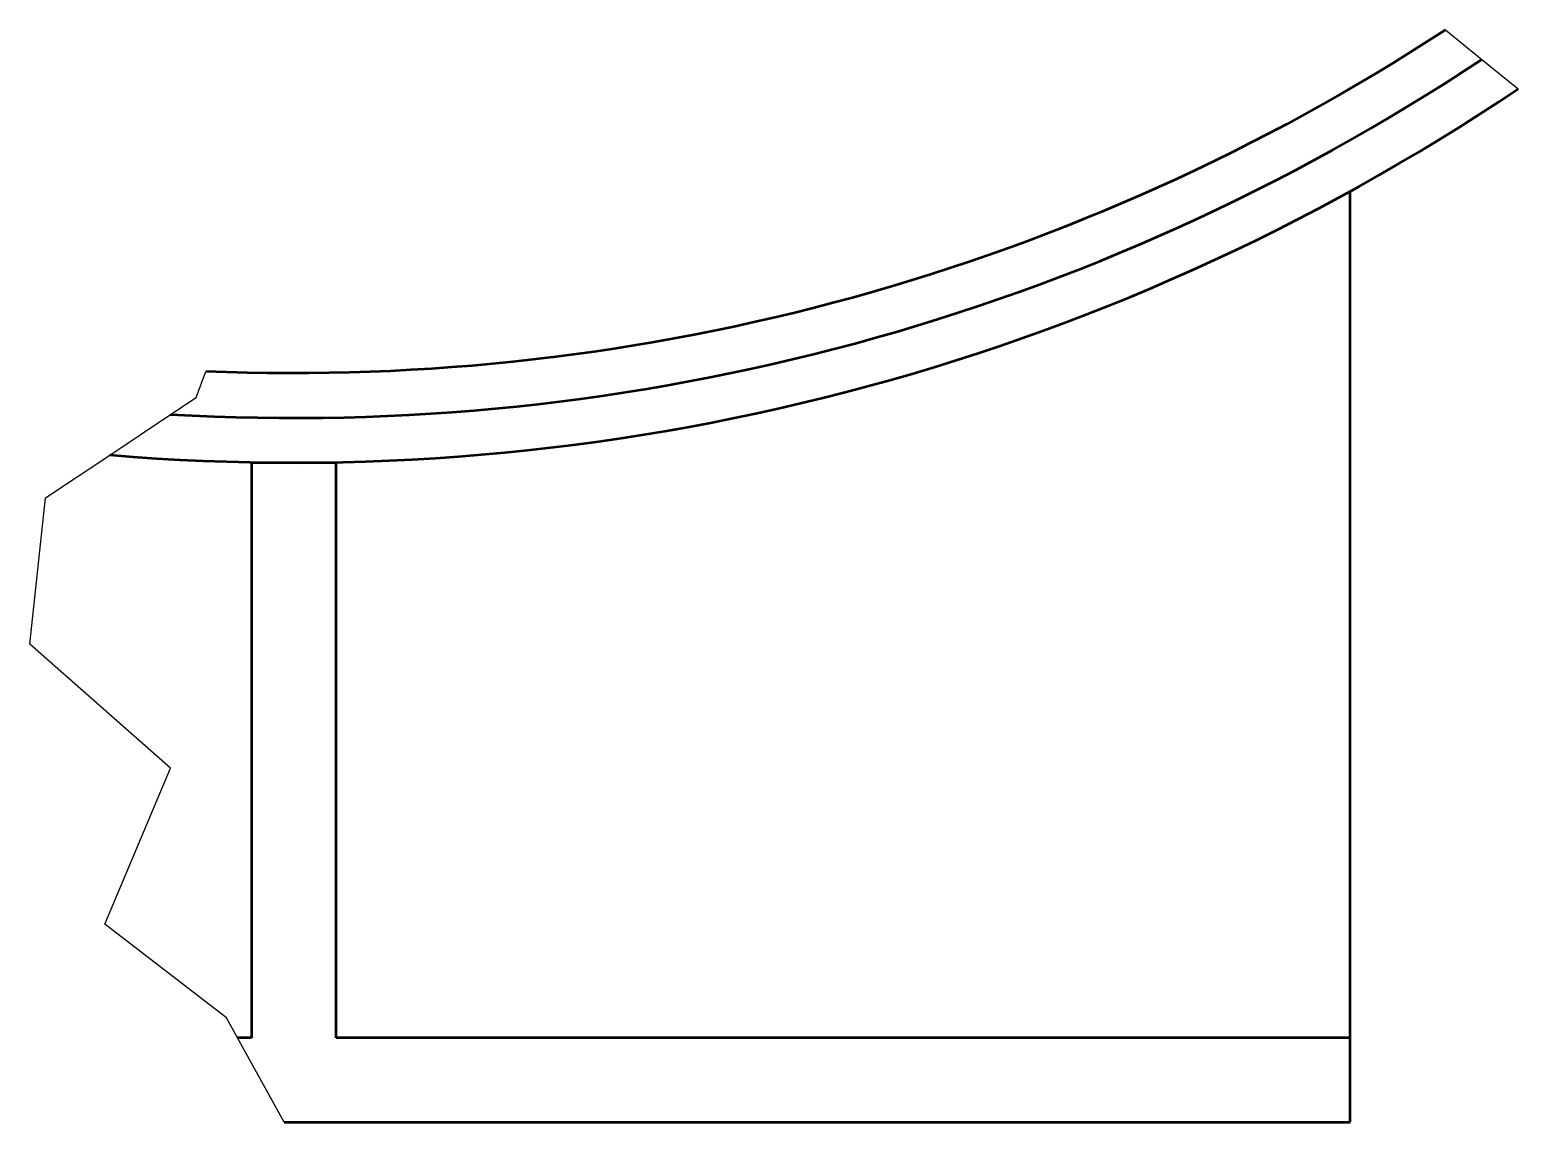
# Model space of a CAD drawing. Header units: millimetres. Extents: x -106 to 106, y -78 to 78.
import ezdxf

# ---------------------------------------------------------------- set-up
doc = ezdxf.new("R2010")
doc.units = ezdxf.units.MM
doc.linetypes.add('連續線', pattern=[0])
doc.layers.add('可見 (ISO)', color=7, linetype='連續線', lineweight=50)
doc.layers.add('折斷線 (ISO)', color=7, linetype='連續線', lineweight=25)

# ---------------------------------------------------------------- blocks, each defined once
blk = doc.blocks.new('Product_PipeShoe_圖紙_A_View')
at = {"layer": '可見 (ISO)', "ltscale": 1.31579}
for p, q in [((81.81, -65.56), (81.81, 54.6)), ((-74.19, 16.14), (-74.19, 16.09)), ((-62.19, 16.09), (-74.19, 16.09)), ((-74.19, 16.09), (-74.19, -65.56)), ((-62.19, 16.14), (-62.19, 16.09)), ((-62.19, -65.56), (-62.19, 16.09)), ((-74.19, -65.56), (-76.2, -65.56)), ((81.81, -65.56), (-62.19, -65.56)), ((81.81, -77.56), (81.81, -65.56)), ((-69.57, -77.56), (81.81, -77.56))]:
    blk.add_line(p, q, dxfattribs=at)
at = {"layer": '可見 (ISO)', "ltscale": 1.31579, "extrusion": (0, 0, -1)}
blk.add_arc((68.19, 327.44), 298.65, 236.7905, 272.3974, dxfattribs=at)
at = {"layer": '可見 (ISO)', "ltscale": 1.31579}
for radius, start, end in [(305, 266.7078, 303.5888), (311.35, 265.1868, 303.9518)]:
    blk.add_arc((-68.19, 327.44), radius, start, end, dxfattribs=at)
at = {"layer": '折斷線 (ISO)', "ltscale": 0.657895}
for p, q in [((95.38, 77.56), (100.54, 73.36)), ((100.54, 73.36), (105.7, 69.17)), ((-82.07, 25.37), (-80.68, 29.05)), ((-85.71, 22.94), (-82.07, 25.37)), ((-94.31, 17.18), (-85.71, 22.94)), ((-103.45, 11.08), (-94.31, 17.18)), ((-105.7, -9.67), (-103.45, 11.08)), ((-85.69, -27.28), (-105.7, -9.67)), ((-95.02, -49.43), (-85.69, -27.28)), ((-77.75, -62.76), (-95.02, -49.43)), ((-76.2, -65.56), (-77.75, -62.76)), ((-69.57, -77.56), (-76.2, -65.56))]:
    blk.add_line(p, q, dxfattribs=at)

msp = doc.modelspace()

# ---------------------------------------------------------------- block references
msp.add_blockref('Product_PipeShoe_圖紙_A_View', (0, 0))

doc.saveas('drawing.dxf')
